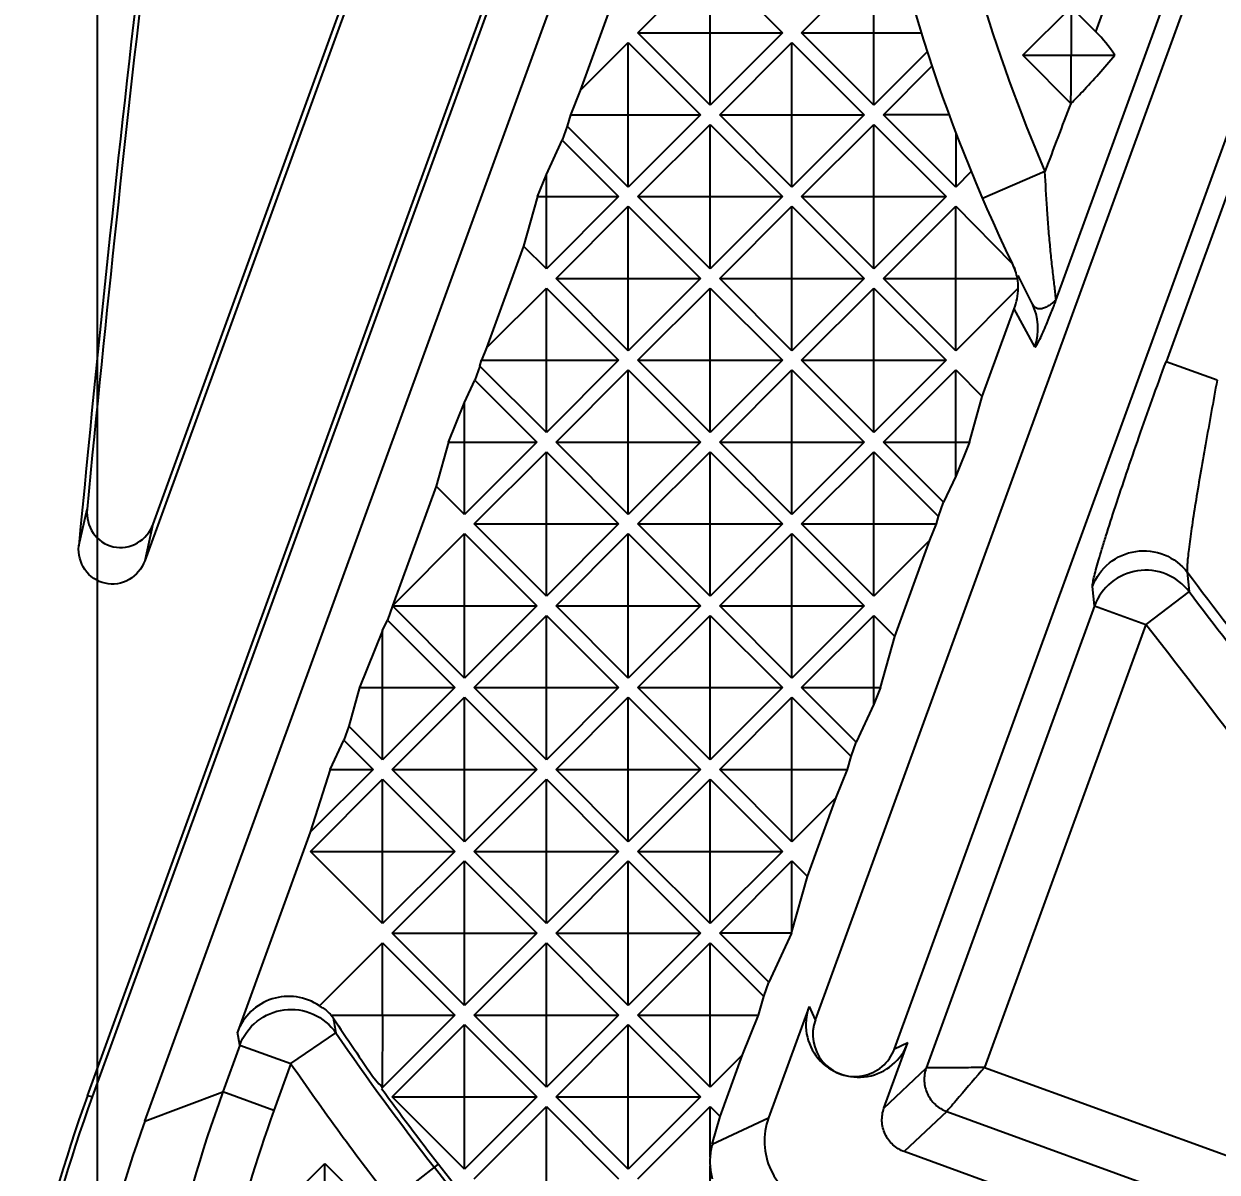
# Model space of a CAD drawing. Header units: millimetres. Extents: x 2089 to 2530, y 1631 to 2074.
# Drawn here: x 2203 to 2220.61, y 1836.21 to 1853.16 of the extents above; entities that cross this region are included whole.
import ezdxf

# ---------------------------------------------------------------- set-up
doc = ezdxf.new("R2010")
doc.units = ezdxf.units.MM
doc.linetypes.add('HIDDEN', pattern=[0.2, 0.1, -0.1])
doc.layers.add('DEFAULT_2', color=8, linetype='HIDDEN')
doc.styles.get("Standard").update_dxf_attribs({"font": 'arial.ttf'})
doc.dimstyles.new('副本 ISO-25-1', dxfattribs={"dimtxt": 5, "dimasz": 5, "dimexe": 0, "dimexo": 0, "dimgap": 0, "dimtad": 1, "dimtxsty": 'Standard', "dimcen": 0, "dimclrd": 4, "dimclre": 4, "dimclrt": 6, "dimazin": 0, "dimtfac": 1, "dimtofl": 0, "dimtmove": 0, "dimatfit": 3, "dimfxl": 0, "dimarcsym": 0})

# ---------------------------------------------------------------- blocks, each defined once
blk = doc.blocks.new('*D132')
at = {"color": 4, "linetype": 'Continuous', "lineweight": -2, "transparency": 16777216}
for p, q in [((2168.673, 1860.188), (2158.673, 1845.49)), ((2202.334, 1860.188), (2168.673, 1860.188)), ((2158.673, 1845.49), (2135.679, 1845.49))]:
    blk.add_line(p, q, dxfattribs=at)
at = {"layer": 'Defpoints', "color": 0, "transparency": 16777216}
for p in [(2248.301, 1863.577), (2202.334, 1860.188), (2148.673, 1845.49)]:
    blk.add_point(p, dxfattribs=at)
at = {"color": 6, "transparency": 16777216, "insert": (2142.176, 1848.495), "char_height": 5, "attachment_point": 5}
blk.add_mtext('3,39', dxfattribs=at)
blk = doc.blocks.new('*D133')
at = {"color": 4, "linetype": 'Continuous', "lineweight": -2, "transparency": 16777216}
blk.add_line((2176.431, 1831.577), (2141.565, 1831.577), dxfattribs=at)
at = {"layer": 'Defpoints', "color": 0, "transparency": 16777216}
for p in [(2248.301, 1863.577), (2148.673, 1831.577), (2176.431, 1831.577)]:
    blk.add_point(p, dxfattribs=at)
at = {"color": 6, "transparency": 16777216, "insert": (2145.119, 1834.131), "char_height": 5, "attachment_point": 5}
blk.add_mtext('32', dxfattribs=at)
blk = doc.blocks.new('*D134')
at = {"color": 4, "linetype": 'Continuous', "lineweight": -2, "transparency": 16777216}
blk.add_line((2201.587, 1812.953), (2131.852, 1812.953), dxfattribs=at)
at = {"layer": 'Defpoints', "color": 0, "transparency": 16777216}
for p in [(2248.301, 1863.577), (2148.673, 1812.953), (2201.587, 1812.953)]:
    blk.add_point(p, dxfattribs=at)
at = {"color": 6, "transparency": 16777216, "insert": (2140.262, 1815.957), "char_height": 5, "attachment_point": 5}
blk.add_mtext('50,62', dxfattribs=at)
blk = doc.blocks.new('*D135')
at = {"color": 4, "linetype": 'Continuous', "lineweight": -2, "transparency": 16777216}
blk.add_line((2204.857, 1800.174), (2135.679, 1800.174), dxfattribs=at)
at = {"layer": 'Defpoints', "color": 0, "transparency": 16777216}
for p in [(2248.301, 1863.577), (2148.673, 1800.174), (2204.857, 1800.174)]:
    blk.add_point(p, dxfattribs=at)
at = {"color": 6, "transparency": 16777216, "insert": (2142.176, 1803.179), "char_height": 5, "attachment_point": 5}
blk.add_mtext('63,4', dxfattribs=at)
blk = doc.blocks.new('*D136')
at = {"color": 4, "linetype": 'Continuous', "lineweight": -2, "transparency": 16777216}
blk.add_line((2221.069, 1791.129), (2131.804, 1791.129), dxfattribs=at)
at = {"layer": 'Defpoints', "color": 0, "transparency": 16777216}
for p in [(2248.301, 1863.577), (2148.673, 1791.129), (2221.069, 1791.129)]:
    blk.add_point(p, dxfattribs=at)
at = {"color": 6, "transparency": 16777216, "insert": (2140.239, 1794.134), "char_height": 5, "attachment_point": 5}
blk.add_mtext('72,45', dxfattribs=at)
blk = doc.blocks.new('*D137')
at = {"color": 4, "linetype": 'Continuous', "lineweight": -2, "transparency": 16777216}
blk.add_line((2229.006, 1764.577), (2141.5, 1764.577), dxfattribs=at)
at = {"layer": 'Defpoints', "color": 0, "transparency": 16777216}
for p in [(2248.301, 1863.577), (2148.673, 1764.577), (2229.006, 1764.577)]:
    blk.add_point(p, dxfattribs=at)
at = {"color": 6, "transparency": 16777216, "insert": (2145.087, 1767.13), "char_height": 5, "attachment_point": 5}
blk.add_mtext('99', dxfattribs=at)
blk = doc.blocks.new('*D138')
at = {"color": 4, "linetype": 'Continuous', "lineweight": -2, "transparency": 16777216}
blk.add_line((2185.311, 1749.577), (2138.117, 1749.577), dxfattribs=at)
at = {"layer": 'Defpoints', "color": 0, "transparency": 16777216}
for p in [(2248.301, 1863.577), (2148.673, 1749.577), (2185.311, 1749.577)]:
    blk.add_point(p, dxfattribs=at)
at = {"color": 6, "transparency": 16777216, "insert": (2143.395, 1752.087), "char_height": 5, "attachment_point": 5}
blk.add_mtext('114', dxfattribs=at)
blk = doc.blocks.new('*D139')
at = {"color": 4, "linetype": 'Continuous', "lineweight": -2, "transparency": 16777216}
blk.add_line((2177.261, 1733.577), (2138.114, 1733.577), dxfattribs=at)
at = {"layer": 'Defpoints', "color": 0, "transparency": 16777216}
for p in [(2248.301, 1863.577), (2148.673, 1733.577), (2177.261, 1733.577)]:
    blk.add_point(p, dxfattribs=at)
at = {"color": 6, "transparency": 16777216, "insert": (2143.393, 1736.132), "char_height": 5, "attachment_point": 5}
blk.add_mtext('130', dxfattribs=at)
blk = doc.blocks.new('*D97')
at = {"color": 4, "linetype": 'Continuous', "lineweight": -2, "transparency": 16777216}
blk.add_line((2178.301, 1726.977), (2178.301, 1701.714), dxfattribs=at)
at = {"layer": 'Defpoints', "color": 0, "transparency": 16777216}
for p in [(2248.301, 1863.577), (2178.301, 1726.977), (2178.301, 1708.819)]:
    blk.add_point(p, dxfattribs=at)
at = {"color": 6, "transparency": 16777216, "insert": (2175.748, 1705.267), "char_height": 5, "attachment_point": 5, "rotation": 90}
blk.add_mtext('70', dxfattribs=at)
blk = doc.blocks.new('*D140')
at = {"color": 4, "linetype": 'Continuous', "lineweight": -2, "transparency": 16777216}
for p, q in [((2203.076, 1810.203), (2203.076, 1728.819)), ((2203.076, 1728.819), (2193.731, 1718.819)), ((2193.731, 1718.819), (2193.731, 1691.745))]:
    blk.add_line(p, q, dxfattribs=at)
at = {"layer": 'Defpoints', "color": 0, "transparency": 16777216}
for p in [(2248.301, 1863.577), (2203.076, 1810.203), (2193.731, 1708.819)]:
    blk.add_point(p, dxfattribs=at)
at = {"color": 6, "transparency": 16777216, "insert": (2190.727, 1700.282), "char_height": 5, "attachment_point": 5, "rotation": 90}
blk.add_mtext('45,23', dxfattribs=at)
blk = doc.blocks.new('*D141')
at = {"color": 4, "linetype": 'Continuous', "lineweight": -2, "transparency": 16777216}
for p, q in [((2206.091, 1798.333), (2206.091, 1728.819)), ((2206.091, 1728.819), (2212.255, 1718.819)), ((2212.255, 1718.819), (2212.255, 1692.71))]:
    blk.add_line(p, q, dxfattribs=at)
at = {"layer": 'Defpoints', "color": 0, "transparency": 16777216}
for p in [(2248.301, 1863.577), (2206.091, 1798.333), (2212.255, 1708.819)]:
    blk.add_point(p, dxfattribs=at)
at = {"color": 6, "transparency": 16777216, "insert": (2209.25, 1700.765), "char_height": 5, "attachment_point": 5, "rotation": 90}
blk.add_mtext('42,21', dxfattribs=at)
blk = doc.blocks.new('*D142')
at = {"color": 4, "linetype": 'Continuous', "lineweight": -2, "transparency": 16777216}
blk.add_line((2223.176, 1789.231), (2223.176, 1691.861), dxfattribs=at)
at = {"layer": 'Defpoints', "color": 0, "transparency": 16777216}
for p in [(2248.301, 1863.577), (2223.176, 1789.231), (2223.176, 1708.819)]:
    blk.add_point(p, dxfattribs=at)
at = {"color": 6, "transparency": 16777216, "insert": (2220.171, 1700.34), "char_height": 5, "attachment_point": 5, "rotation": 90}
blk.add_mtext('25,13', dxfattribs=at)
blk = doc.blocks.new('*D144')
at = {"color": 4, "linetype": 'Continuous', "lineweight": -2, "transparency": 16777216}
blk.add_line((2204.081, 1857.438), (2204.081, 1691.796), dxfattribs=at)
at = {"layer": 'Defpoints', "color": 0, "transparency": 16777216}
for p in [(2248.301, 1863.577), (2204.081, 1857.438), (2204.081, 1708.819)]:
    blk.add_point(p, dxfattribs=at)
at = {"color": 6, "transparency": 16777216, "insert": (2201.076, 1700.308), "char_height": 5, "attachment_point": 5, "rotation": 90}
blk.add_mtext('44,22', dxfattribs=at)

msp = doc.modelspace()

# ---------------------------------------------------------------- linework, layer by layer
at = {"color": 7, "linetype": 'Continuous'}
for p, q in [((2215.856, 1875.666), (2204.782, 1845.238)), ((2204.904, 1845.778), (2215.79, 1875.69)), ((2203.937, 1837.34), (2217.643, 1874.996)), ((2217.709, 1874.972), (2204.006, 1837.326)), ((2204.785, 1836.966), (2218.511, 1874.68)), ((2220.924, 1855.62), (2214.678, 1838.46)), ((2218.23, 1849.083), (2220.573, 1855.52)), ((2218.818, 1853.047), (2219.398, 1854.641)), ((2212.06, 1853.03), (2213.126, 1854.096)), ((2213.126, 1851.964), (2213.126, 1854.096)), ((2213.126, 1854.096), (2214.192, 1853.03)), ((2214.476, 1853.03), (2215.542, 1854.096)), ((2215.542, 1851.964), (2215.542, 1854.096)), ((2215.848, 1838.035), (2221.556, 1853.719)), ((2211.663, 1853.427), (2211.209, 1852.18)), ((2217.743, 1852.701), (2218.454, 1853.412)), ((2218.454, 1853.412), (2218.454, 1852.701)), ((2218.454, 1853.412), (2218.818, 1853.047)), ((2213.126, 1851.964), (2212.06, 1853.03)), ((2212.06, 1853.03), (2214.192, 1853.03)), ((2214.192, 1853.03), (2213.126, 1851.964)), ((2215.542, 1851.964), (2214.476, 1853.03)), ((2214.476, 1853.03), (2216.241, 1853.03)), ((2221.617, 1853.021), (2219.854, 1848.177)), ((2211.209, 1852.18), (2211.918, 1852.888)), ((2211.918, 1850.756), (2211.918, 1852.888)), ((2211.918, 1852.888), (2212.984, 1851.822)), ((2213.268, 1851.822), (2214.334, 1852.888)), ((2214.334, 1850.756), (2214.334, 1852.888)), ((2214.334, 1852.888), (2215.4, 1851.822)), ((2216.33, 1852.752), (2215.542, 1851.964)), ((2217.743, 1852.701), (2219.097, 1852.701)), ((2215.684, 1851.822), (2216.4, 1852.538)), ((2211.209, 1852.18), (2211.065, 1851.822)), ((2211.065, 1851.822), (2211.018, 1851.655)), ((2211.065, 1851.822), (2212.984, 1851.822)), ((2212.984, 1851.822), (2211.918, 1850.756)), ((2214.334, 1850.756), (2213.268, 1851.822)), ((2213.268, 1851.822), (2215.4, 1851.822)), ((2215.4, 1851.822), (2214.334, 1850.756)), ((2216.75, 1850.756), (2215.684, 1851.822)), ((2216.652, 1851.822), (2215.684, 1851.822)), ((2211.018, 1851.655), (2210.943, 1851.447)), ((2211.918, 1850.756), (2211.018, 1851.655)), ((2212.06, 1850.614), (2213.126, 1851.68)), ((2213.126, 1849.548), (2213.126, 1851.68)), ((2213.126, 1851.68), (2214.192, 1850.614)), ((2214.476, 1850.614), (2215.542, 1851.68)), ((2215.542, 1849.548), (2215.542, 1851.68)), ((2215.542, 1851.68), (2216.608, 1850.614)), ((2216.75, 1851.561), (2216.75, 1850.756)), ((2210.71, 1850.94), (2210.943, 1851.447)), ((2210.943, 1851.447), (2211.776, 1850.614)), ((2210.578, 1850.614), (2210.71, 1850.94)), ((2210.71, 1849.548), (2210.71, 1850.94)), ((2216.978, 1850.984), (2216.75, 1850.756)), ((2218.068, 1850.985), (2217.145, 1850.588)), ((2210.578, 1850.614), (2210.374, 1849.884)), ((2210.578, 1850.614), (2211.776, 1850.614)), ((2211.776, 1850.614), (2210.71, 1849.548)), ((2213.126, 1849.548), (2212.06, 1850.614)), ((2212.06, 1850.614), (2214.192, 1850.614)), ((2214.192, 1850.614), (2213.126, 1849.548)), ((2215.542, 1849.548), (2214.476, 1850.614)), ((2214.476, 1850.614), (2216.608, 1850.614)), ((2216.608, 1850.614), (2215.542, 1849.548)), ((2210.852, 1849.406), (2211.918, 1850.472)), ((2211.918, 1848.34), (2211.918, 1850.472)), ((2211.918, 1850.472), (2212.984, 1849.406)), ((2213.268, 1849.406), (2214.334, 1850.472)), ((2214.334, 1848.34), (2214.334, 1850.472)), ((2214.334, 1850.472), (2215.4, 1849.406)), ((2215.684, 1849.406), (2216.75, 1850.472)), ((2216.75, 1848.34), (2216.75, 1850.472)), ((2216.75, 1850.472), (2217.582, 1849.629)), ((2210.374, 1849.884), (2209.827, 1848.381)), ((2210.71, 1849.548), (2210.374, 1849.884)), ((2209.827, 1848.381), (2210.71, 1849.264)), ((2210.71, 1847.132), (2210.71, 1849.264)), ((2210.71, 1849.264), (2211.776, 1848.198)), ((2211.918, 1848.34), (2210.852, 1849.406)), ((2210.852, 1849.406), (2212.984, 1849.406)), ((2212.984, 1849.406), (2211.918, 1848.34)), ((2212.06, 1848.198), (2213.126, 1849.264)), ((2213.126, 1847.132), (2213.126, 1849.264)), ((2213.126, 1849.264), (2214.192, 1848.198)), ((2214.334, 1848.34), (2213.268, 1849.406)), ((2213.268, 1849.406), (2215.4, 1849.406)), ((2215.4, 1849.406), (2214.334, 1848.34)), ((2214.476, 1848.198), (2215.542, 1849.264)), ((2215.542, 1847.132), (2215.542, 1849.264)), ((2215.542, 1849.264), (2216.608, 1848.198)), ((2216.75, 1848.34), (2215.684, 1849.406)), ((2215.684, 1849.406), (2217.662, 1849.406)), ((2217.671, 1849.261), (2216.75, 1848.34)), ((2217.141, 1847.665), (2217.613, 1848.96)), ((2217.916, 1848.396), (2217.613, 1848.96)), ((2209.827, 1848.381), (2209.753, 1848.198)), ((2209.729, 1848.113), (2209.753, 1848.198)), ((2209.753, 1848.198), (2211.776, 1848.198)), ((2211.776, 1848.198), (2210.71, 1847.132)), ((2213.126, 1847.132), (2212.06, 1848.198)), ((2212.06, 1848.198), (2214.192, 1848.198)), ((2214.192, 1848.198), (2213.126, 1847.132)), ((2215.542, 1847.132), (2214.476, 1848.198)), ((2214.476, 1848.198), (2216.608, 1848.198)), ((2216.608, 1848.198), (2215.542, 1847.132)), ((2209.729, 1848.113), (2209.653, 1847.904)), ((2210.71, 1847.132), (2209.729, 1848.113)), ((2210.852, 1846.99), (2211.918, 1848.056)), ((2211.918, 1845.924), (2211.918, 1848.056)), ((2211.918, 1848.056), (2212.984, 1846.99)), ((2213.268, 1846.99), (2214.334, 1848.056)), ((2214.334, 1845.924), (2214.334, 1848.056)), ((2214.334, 1848.056), (2215.4, 1846.99)), ((2215.684, 1846.99), (2216.75, 1848.056)), ((2216.75, 1846.488), (2216.75, 1848.056)), ((2216.75, 1848.056), (2217.141, 1847.665)), ((2220.608, 1847.903), (2219.854, 1848.177)), ((2209.502, 1847.575), (2209.653, 1847.904)), ((2209.653, 1847.904), (2210.567, 1846.99)), ((2216.952, 1846.99), (2217.141, 1847.665)), ((2209.266, 1846.99), (2209.502, 1847.575)), ((2209.502, 1845.924), (2209.502, 1847.575)), ((2209.266, 1846.99), (2209.084, 1846.341)), ((2209.266, 1846.99), (2210.567, 1846.99)), ((2210.567, 1846.99), (2209.502, 1845.924)), ((2211.918, 1845.924), (2210.852, 1846.99)), ((2210.852, 1846.99), (2212.984, 1846.99)), ((2212.984, 1846.99), (2211.918, 1845.924)), ((2214.334, 1845.924), (2213.268, 1846.99)), ((2213.268, 1846.99), (2215.4, 1846.99)), ((2215.4, 1846.99), (2214.334, 1845.924)), ((2216.572, 1846.102), (2215.684, 1846.99)), ((2215.684, 1846.99), (2216.952, 1846.99)), ((2216.952, 1846.99), (2216.75, 1846.488)), ((2209.644, 1845.782), (2210.71, 1846.848)), ((2210.71, 1844.716), (2210.71, 1846.848)), ((2210.71, 1846.848), (2211.776, 1845.782)), ((2212.06, 1845.782), (2213.126, 1846.848)), ((2213.126, 1844.716), (2213.126, 1846.848)), ((2213.126, 1846.848), (2214.192, 1845.782)), ((2214.476, 1845.782), (2215.542, 1846.848)), ((2215.542, 1844.716), (2215.542, 1846.848)), ((2215.542, 1846.848), (2216.497, 1845.893)), ((2216.75, 1846.488), (2216.572, 1846.102)), ((2209.084, 1846.341), (2208.439, 1844.575)), ((2209.502, 1845.924), (2209.084, 1846.341)), ((2216.497, 1845.893), (2216.572, 1846.102)), ((2203.809, 1845.457), (2203.931, 1845.998)), ((2204.903, 1845.778), (2204.781, 1845.238)), ((2210.71, 1844.716), (2209.644, 1845.782)), ((2209.644, 1845.782), (2211.776, 1845.782)), ((2211.776, 1845.782), (2210.71, 1844.716)), ((2213.126, 1844.716), (2212.06, 1845.782)), ((2212.06, 1845.782), (2214.192, 1845.782)), ((2214.192, 1845.782), (2213.126, 1844.716)), ((2215.542, 1844.716), (2214.476, 1845.782)), ((2214.476, 1845.782), (2216.465, 1845.782)), ((2216.369, 1845.543), (2216.465, 1845.782)), ((2216.465, 1845.782), (2216.497, 1845.893)), ((2208.439, 1844.575), (2209.502, 1845.64)), ((2209.502, 1843.508), (2209.502, 1845.64)), ((2209.502, 1845.64), (2210.567, 1844.574)), ((2210.852, 1844.574), (2211.918, 1845.64)), ((2211.918, 1843.508), (2211.918, 1845.64)), ((2211.918, 1845.64), (2212.984, 1844.574)), ((2213.268, 1844.574), (2214.334, 1845.64)), ((2214.334, 1843.508), (2214.334, 1845.64)), ((2214.334, 1845.64), (2215.4, 1844.574)), ((2216.369, 1845.543), (2215.542, 1844.716)), ((2215.852, 1844.122), (2216.369, 1845.543)), ((2220.168, 1845.068), (2220.194, 1844.783)), ((2218.799, 1844.574), (2218.77, 1844.861)), ((2220.194, 1844.783), (2219.554, 1844.299)), ((2208.439, 1844.575), (2208.364, 1844.361)), ((2208.437, 1844.573), (2210.567, 1844.574)), ((2209.502, 1843.508), (2208.439, 1844.575)), ((2210.567, 1844.574), (2209.502, 1843.508)), ((2211.918, 1843.508), (2210.852, 1844.574)), ((2210.852, 1844.574), (2212.984, 1844.574)), ((2212.984, 1844.574), (2211.918, 1843.508)), ((2214.334, 1843.508), (2213.268, 1844.574)), ((2213.268, 1844.574), (2215.4, 1844.574)), ((2215.4, 1844.574), (2214.334, 1843.508)), ((2218.799, 1844.574), (2216.315, 1837.75)), ((2218.799, 1844.574), (2219.554, 1844.299)), ((2208.293, 1844.209), (2208.364, 1844.361)), ((2208.364, 1844.361), (2209.359, 1843.366)), ((2209.644, 1843.366), (2210.71, 1844.432)), ((2210.71, 1842.3), (2210.71, 1844.432)), ((2210.71, 1844.432), (2211.776, 1843.366)), ((2212.06, 1843.366), (2213.126, 1844.432)), ((2213.126, 1842.3), (2213.126, 1844.432)), ((2213.126, 1844.432), (2214.192, 1843.366)), ((2214.476, 1843.366), (2215.542, 1844.432)), ((2215.542, 1843.122), (2215.542, 1844.432)), ((2215.542, 1844.432), (2215.852, 1844.122)), ((2208.293, 1844.209), (2207.953, 1843.366)), ((2208.293, 1842.3), (2208.293, 1844.209)), ((2219.554, 1844.299), (2217.173, 1837.759)), ((2215.64, 1843.366), (2215.852, 1844.122)), ((2207.953, 1843.366), (2207.795, 1842.798)), ((2207.953, 1843.366), (2209.359, 1843.366)), ((2209.359, 1843.366), (2208.293, 1842.3)), ((2210.71, 1842.3), (2209.644, 1843.366)), ((2209.644, 1843.366), (2211.776, 1843.366)), ((2211.776, 1843.366), (2210.71, 1842.3)), ((2213.126, 1842.3), (2212.06, 1843.366)), ((2212.06, 1843.366), (2214.192, 1843.366)), ((2214.192, 1843.366), (2213.126, 1842.3)), ((2215.283, 1842.559), (2214.476, 1843.366)), ((2214.476, 1843.366), (2215.64, 1843.366)), ((2215.64, 1843.366), (2215.542, 1843.122)), ((2208.436, 1842.157), (2209.502, 1843.223)), ((2209.502, 1841.091), (2209.502, 1843.223)), ((2209.502, 1843.223), (2210.567, 1842.157)), ((2210.852, 1842.157), (2211.918, 1843.223)), ((2211.918, 1841.091), (2211.918, 1843.223)), ((2211.918, 1843.223), (2212.984, 1842.157)), ((2213.268, 1842.157), (2214.334, 1843.223)), ((2214.334, 1841.091), (2214.334, 1843.223)), ((2214.334, 1843.223), (2215.207, 1842.35)), ((2215.542, 1843.122), (2215.283, 1842.559)), ((2207.795, 1842.798), (2207.719, 1842.59)), ((2208.293, 1842.3), (2207.795, 1842.798)), ((2207.52, 1842.157), (2207.719, 1842.59)), ((2207.719, 1842.59), (2208.151, 1842.157)), ((2215.207, 1842.35), (2215.283, 1842.559)), ((2215.153, 1842.157), (2215.207, 1842.35)), ((2207.52, 1842.157), (2207.224, 1841.23)), ((2208.151, 1842.157), (2207.224, 1841.23)), ((2207.52, 1842.157), (2208.151, 1842.157)), ((2209.502, 1841.091), (2208.436, 1842.157)), ((2208.436, 1842.157), (2210.567, 1842.157)), ((2210.567, 1842.157), (2209.502, 1841.091)), ((2211.918, 1841.091), (2210.852, 1842.157)), ((2210.852, 1842.157), (2212.984, 1842.157)), ((2212.984, 1842.157), (2211.918, 1841.091)), ((2214.334, 1841.091), (2213.268, 1842.157)), ((2213.268, 1842.157), (2215.153, 1842.157)), ((2214.986, 1841.744), (2215.153, 1842.157)), ((2207.227, 1840.949), (2208.293, 1842.015)), ((2208.293, 1839.883), (2208.293, 1842.015)), ((2208.293, 1842.015), (2209.359, 1840.949)), ((2209.644, 1840.949), (2210.71, 1842.015)), ((2210.71, 1839.883), (2210.71, 1842.015)), ((2210.71, 1842.015), (2211.776, 1840.949)), ((2212.06, 1840.949), (2213.126, 1842.015)), ((2213.126, 1839.883), (2213.126, 1842.015)), ((2213.126, 1842.015), (2214.192, 1840.949)), ((2214.986, 1841.744), (2214.334, 1841.091)), ((2214.562, 1840.579), (2214.986, 1841.744)), ((2207.224, 1841.23), (2206.15, 1838.28)), ((2208.293, 1839.883), (2207.227, 1840.949)), ((2207.227, 1840.949), (2209.359, 1840.949)), ((2209.359, 1840.949), (2208.293, 1839.883)), ((2208.436, 1839.741), (2209.502, 1840.807)), ((2209.502, 1838.675), (2209.502, 1840.807)), ((2209.502, 1840.807), (2210.567, 1839.741)), ((2210.71, 1839.883), (2209.644, 1840.949)), ((2209.644, 1840.949), (2211.776, 1840.949)), ((2211.776, 1840.949), (2210.71, 1839.883)), ((2210.852, 1839.741), (2211.918, 1840.807)), ((2211.918, 1838.675), (2211.918, 1840.807)), ((2211.918, 1840.807), (2212.984, 1839.741)), ((2213.126, 1839.883), (2212.06, 1840.949)), ((2212.06, 1840.949), (2214.192, 1840.949)), ((2214.192, 1840.949), (2213.126, 1839.883)), ((2213.268, 1839.741), (2214.334, 1840.807)), ((2214.334, 1839.763), (2214.334, 1840.807)), ((2214.334, 1840.807), (2214.562, 1840.579)), ((2214.334, 1839.763), (2214.562, 1840.579)), ((2209.502, 1838.675), (2208.436, 1839.741)), ((2208.436, 1839.741), (2210.567, 1839.741)), ((2210.567, 1839.741), (2209.502, 1838.675)), ((2211.918, 1838.675), (2210.852, 1839.741)), ((2210.852, 1839.741), (2212.984, 1839.741)), ((2212.984, 1839.741), (2211.918, 1838.675)), ((2213.993, 1839.016), (2213.268, 1839.741)), ((2214.327, 1839.741), (2213.268, 1839.741)), ((2214.327, 1839.741), (2213.993, 1839.016)), ((2214.327, 1839.741), (2214.334, 1839.763)), ((2207.361, 1838.667), (2208.293, 1839.599)), ((2208.293, 1838.533), (2208.293, 1839.599)), ((2208.293, 1839.599), (2209.359, 1838.533)), ((2209.644, 1838.533), (2210.71, 1839.599)), ((2210.71, 1837.467), (2210.71, 1839.599)), ((2210.71, 1839.599), (2211.776, 1838.533)), ((2212.06, 1838.533), (2213.126, 1839.599)), ((2213.126, 1837.467), (2213.126, 1839.599)), ((2213.126, 1839.599), (2213.918, 1838.807)), ((2213.918, 1838.807), (2213.993, 1839.016)), ((2213.841, 1838.533), (2213.918, 1838.807)), ((2207.534, 1838.533), (2209.359, 1838.533)), ((2209.359, 1838.533), (2208.277, 1837.449)), ((2208.293, 1838.533), (2208.285, 1837.457)), ((2210.71, 1837.467), (2209.644, 1838.533)), ((2209.644, 1838.533), (2211.776, 1838.533)), ((2211.776, 1838.533), (2210.71, 1837.467)), ((2213.126, 1837.467), (2212.06, 1838.533)), ((2212.06, 1838.533), (2213.841, 1838.533)), ((2213.604, 1837.945), (2213.841, 1838.533)), ((2214.587, 1838.657), (2213.989, 1837.015)), ((2214.587, 1838.657), (2214.678, 1838.46)), ((2208.436, 1837.325), (2209.502, 1838.391)), ((2209.502, 1836.259), (2209.502, 1838.391)), ((2209.502, 1838.391), (2210.567, 1837.325)), ((2210.852, 1837.325), (2211.918, 1838.391)), ((2211.918, 1836.259), (2211.918, 1838.391)), ((2211.918, 1838.391), (2212.984, 1837.325)), ((2206.185, 1838.09), (2206.15, 1838.28)), ((2206.94, 1837.815), (2207.603, 1838.269)), ((2206.185, 1838.09), (2205.933, 1837.397)), ((2206.185, 1838.09), (2206.94, 1837.815)), ((2215.692, 1837.16), (2216.044, 1838.127)), ((2215.848, 1838.035), (2216.044, 1838.127)), ((2206.94, 1837.815), (2206.688, 1837.122)), ((2213.604, 1837.945), (2213.126, 1837.467)), ((2213.273, 1837.036), (2213.604, 1837.945)), ((2215.692, 1837.16), (2216.315, 1837.75)), ((2217.173, 1837.759), (2223.681, 1835.39)), ((2204.006, 1837.326), (2203.937, 1837.34)), ((2204.785, 1836.966), (2205.933, 1837.397)), ((2206.688, 1837.122), (2205.933, 1837.397)), ((2209.502, 1836.259), (2208.436, 1837.325)), ((2208.436, 1837.325), (2210.567, 1837.325)), ((2210.567, 1837.325), (2209.502, 1836.259)), ((2211.918, 1836.259), (2210.852, 1837.325)), ((2210.852, 1837.325), (2212.984, 1837.325)), ((2212.984, 1837.325), (2211.918, 1836.259)), ((2209.644, 1836.117), (2210.71, 1837.183)), ((2210.71, 1835.051), (2210.71, 1837.183)), ((2210.71, 1837.183), (2211.776, 1836.117)), ((2212.06, 1836.117), (2213.126, 1837.183)), ((2213.126, 1836.433), (2213.126, 1837.183)), ((2213.126, 1837.183), (2213.273, 1837.036)), ((2216.617, 1837.109), (2215.991, 1836.516)), ((2216.617, 1837.109), (2223.407, 1834.637)), ((2213.158, 1836.628), (2213.273, 1837.036)), ((2213.158, 1836.628), (2213.989, 1837.015)), ((2225.302, 1833.127), (2215.991, 1836.516)), ((2206.375, 1835.276), (2207.441, 1836.342)), ((2207.441, 1834.21), (2207.441, 1836.342)), ((2207.441, 1836.342), (2208.507, 1835.276)), ((2208.423, 1835.789), (2209.118, 1836.332)), ((2215.634, 1827.865), (2209.056, 1836.284)), ((2209.118, 1836.332), (2209.443, 1835.916)), ((2213.126, 1835.051), (2213.126, 1836.308))]:
    msp.add_line(p, q, dxfattribs=at)
for centre, radius, start, end in [((2240.105, 1860.474), 23.993, 189.4532, 203.2958), ((2240.105, 1860.474), 24.998, 189.4532, 205.7114), ((2596.163, 1808.389), 394.101, 173.26441, 174.60295), ((2596.163, 1808.389), 394.031, 173.27388, 174.52293), ((2279.512, 1828.248), 65.516, 158.75269, 159.69313), ((2240.105, 1860.474), 24.998, 206.217, 207.2242), ((2217.163, 1848.672), 0.802, 339.8836, 27.2147), ((2206.905, 1838.007), 0.802, 55.3406, 160.0817), ((2206.902, 1838.056), 0.792, 33.2951, 37.041), ((2215.315, 1838.391), 0.776, 159.9288, 340.013), ((2310.258, 1856.426), 104.249, 189.90654, 190.0304), ((2215.263, 1838.247), 0.622, 159.9258, 340.054), ((2240.023, 1860.478), 39.297, 214.4128, 218.0001), ((2240.023, 1860.478), 40.101, 214.4128, 218.0001), ((2240.023, 1860.478), 39.219, 215.9579, 218.0001), ((2223.733, 1830.132), 21.067, 159.9932, 176.353), ((2223.812, 1830.116), 21.077, 159.997, 176.3494), ((2224.817, 1830.525), 20.095, 160.0018, 176.3151), ((2223.662, 1830.094), 20.089, 159.9961, 176.3465), ((2214.932, 1836.671), 1.004, 159.9804, 250.0196)]:
    msp.add_arc(centre, radius, start, end, dxfattribs=at)
for centre, major_axis, ratio, start_param, end_param in [((2218.667, 1852.631), (-0.568, 0.713), 0.429351, -1.806634, -1.314225), ((2216.866, 1849.262), (0.358, -0.722), 0.998186, 7.010059, 7.392856), ((2216.894, 1849.207), (0.65, 0.478), 0.8936, -0.617051, -0.421397), ((2238.21, 1858.666), (25.947, 25.947), 0.997558, -3.345281, -3.315043), ((2214.062, 1836.265), (0.589, -0.819), 0.891339, -2.522482, -2.31448), ((2214.216, 1836.338), (1.085, -0.15), 0.881034, -3.084806, -2.955308), ((2214.062, 1836.265), (0.589, -0.819), 0.891339, -2.184982, -1.987646)]:
    msp.add_ellipse(centre, major_axis=major_axis, ratio=ratio, start_param=start_param, end_param=end_param, dxfattribs=at)
for points, knots in [([(2218.449, 1851.991), (2218.331, 1852.109), (2218.095, 1852.345), (2217.861, 1852.583), (2217.743, 1852.701)], [0, 0, 0, 0, 0.499998, 1, 1, 1, 1]), ([(2218.451, 1851.993), (2218.451, 1852.051), (2218.453, 1852.169), (2218.454, 1852.405), (2218.454, 1852.583), (2218.454, 1852.701)], [0, 0, 0, 0, 0.248893, 0.498527, 1, 1, 1, 1]), ([(2218.451, 1851.989), (2218.508, 1852.046), (2218.731, 1852.276), (2218.943, 1852.517), (2219.097, 1852.701)], [0, 0, 0, 0, 0.251403, 1, 1, 1, 1]), ([(2218.231, 1849.085), (2218.23, 1849.098), (2218.225, 1849.136), (2218.218, 1849.207), (2218.208, 1849.301), (2218.195, 1849.409), (2218.181, 1849.526), (2218.163, 1849.692), (2218.141, 1849.907), (2218.118, 1850.172), (2218.092, 1850.532), (2218.077, 1850.804), (2218.068, 1850.985)], [0, 0, 0, 0, 0.02038, 0.059917, 0.111737, 0.169558, 0.231499, 0.296608, 0.432218, 0.571905, 0.713759, 1, 1, 1, 1]), ([(2217.662, 1849.406), (2217.654, 1849.443), (2217.632, 1849.519), (2217.603, 1849.593), (2217.584, 1849.63)], [0, 0, 0, 0, 0.474365, 1, 1, 1, 1]), ([(2218.231, 1849.085), (2218.228, 1849.08), (2218.216, 1849.073), (2218.195, 1849.061), (2218.171, 1849.04), (2218.135, 1849.012), (2218.09, 1848.984), (2218.036, 1848.961), (2217.986, 1848.953), (2217.923, 1848.968), (2217.891, 1849.009), (2217.876, 1849.038)], [0, 0, 0, 0, 0.038863, 0.094978, 0.174174, 0.259826, 0.41717, 0.552784, 0.66745, 0.770042, 1, 1, 1, 1]), ([(2217.916, 1848.396), (2217.926, 1848.39), (2217.97, 1848.459), (2218.015, 1848.556), (2218.092, 1848.731), (2218.165, 1848.912), (2218.208, 1849.023), (2218.23, 1849.083)], [0, 0, 0, 0, 0.046257, 0.219783, 0.533229, 0.746421, 1, 1, 1, 1]), ([(2218.77, 1844.861), (2218.769, 1844.877), (2218.775, 1844.92), (2218.792, 1845.001), (2218.821, 1845.113), (2218.86, 1845.253), (2218.91, 1845.42), (2218.991, 1845.685), (2219.112, 1846.057), (2219.276, 1846.543), (2219.457, 1847.069), (2219.651, 1847.618), (2219.785, 1847.99), (2219.854, 1848.177)], [0, 0, 0, 0, 0.013596, 0.037359, 0.070754, 0.112928, 0.162979, 0.219934, 0.350976, 0.499679, 0.660366, 0.828427, 1, 1, 1, 1]), ([(2220.608, 1847.903), (2220.55, 1847.587), (2220.465, 1847.121), (2220.359, 1846.516), (2220.29, 1846.102), (2220.233, 1845.736), (2220.196, 1845.467), (2220.176, 1845.29), (2220.167, 1845.192), (2220.164, 1845.121), (2220.164, 1845.082), (2220.168, 1845.068)], [0, 0, 0, 0, 0.335594, 0.494515, 0.642244, 0.773578, 0.88201, 0.925275, 0.959922, 0.985046, 1, 1, 1, 1]), ([(2203.931, 1845.998), (2203.92, 1845.878), (2203.982, 1845.622), (2204.307, 1845.399), (2204.697, 1845.461), (2204.862, 1845.665), (2204.904, 1845.778)], [0, 0, 0, 0, 0.250593, 0.500093, 0.749572, 1, 1, 1, 1]), ([(2204.782, 1845.238), (2204.74, 1845.125), (2204.575, 1844.92), (2204.185, 1844.859), (2203.86, 1845.081), (2203.798, 1845.337), (2203.809, 1845.457)], [0, 0, 0, 0, 0.250515, 0.500113, 0.749658, 1, 1, 1, 1]), ([(2218.77, 1844.861), (2218.819, 1844.994), (2218.994, 1845.238), (2219.402, 1845.416), (2219.844, 1845.364), (2220.082, 1845.181), (2220.168, 1845.068)], [0, 0, 0, 0, 0.249717, 0.499907, 0.750159, 1, 1, 1, 1]), ([(2220.194, 1844.783), (2220.109, 1844.896), (2219.871, 1845.077), (2219.429, 1845.128), (2219.022, 1844.95), (2218.848, 1844.706), (2218.799, 1844.574)], [0, 0, 0, 0, 0.249842, 0.500099, 0.750288, 1, 1, 1, 1]), ([(2224.635, 1838.638), (2224.058, 1839.772), (2222.603, 1841.958), (2220.971, 1843.996), (2220.168, 1845.068)], [0, 0, 0, 0, 0.487141, 1, 1, 1, 1]), ([(2220.194, 1844.783), (2220.946, 1843.789), (2222.512, 1841.821), (2223.917, 1839.717), (2224.494, 1838.584)], [0, 0, 0, 0, 0.495051, 1, 1, 1, 1]), ([(2223.779, 1838.22), (2223.491, 1838.766), (2223.027, 1839.57), (2222.342, 1840.599), (2221.801, 1841.351), (2221.245, 1842.093), (2220.5, 1843.079), (2219.936, 1843.814), (2219.554, 1844.299)], [0, 0, 0, 0, 0.250022, 0.375016, 0.500005, 0.62503, 0.750041, 1, 1, 1, 1]), ([(2206.185, 1838.09), (2206.235, 1838.225), (2206.414, 1838.474), (2206.834, 1838.649), (2207.285, 1838.585), (2207.521, 1838.388), (2207.603, 1838.269)], [0, 0, 0, 0, 0.249737, 0.499735, 0.749937, 1, 1, 1, 1]), ([(2207.361, 1838.667), (2207.377, 1838.658), (2207.441, 1838.621), (2207.497, 1838.574), (2207.534, 1838.533)], [0, 0, 0, 0, 0.254517, 1, 1, 1, 1]), ([(2216.315, 1837.75), (2216.293, 1837.689), (2216.273, 1837.557), (2216.322, 1837.362), (2216.441, 1837.201), (2216.556, 1837.131), (2216.617, 1837.109)], [0, 0, 0, 0, 0.249557, 0.499354, 0.749625, 1, 1, 1, 1]), ([(2217.173, 1837.759), (2217.069, 1837.756), (2216.875, 1837.756), (2216.615, 1837.754), (2216.433, 1837.75), (2216.342, 1837.752), (2216.315, 1837.75)], [0, 0, 0, 0, 0.362851, 0.680737, 0.90674, 1, 1, 1, 1]), ([(2217.173, 1837.759), (2217.049, 1837.615), (2216.865, 1837.397), (2216.678, 1837.181), (2216.617, 1837.109)], [0, 0, 0, 0, 0.666932, 1, 1, 1, 1]), ([(2215.991, 1836.516), (2215.93, 1836.538), (2215.815, 1836.608), (2215.697, 1836.77), (2215.649, 1836.965), (2215.67, 1837.098), (2215.692, 1837.16)], [0, 0, 0, 0, 0.250022, 0.500035, 0.750025, 1, 1, 1, 1])]:
    msp.add_open_spline(points, degree=3, knots=knots, dxfattribs=at)
for points in [[(2208.186, 1837.575), (2208.22, 1837.537), (2208.256, 1837.5), (2208.292, 1837.464)], [(2206.688, 1837.122), (2206.429, 1836.401), (2206.204, 1835.667), (2206.026, 1834.922)]]:
    msp.add_open_spline(points, degree=3, dxfattribs=at)
at = {"layer": 'DEFAULT_2', "color": 8, "linetype": 'HIDDEN'}
msp.add_arc((2240.105, 1860.474), 24.998, 205.7114, 206.217, dxfattribs=at)

# ---------------------------------------------------------------- dimensions: what is measured, and where the dimension line sits
for feature_location, offset, dtype, origin, picture, middle in [((2221.069, 1791.129), (-72.396, 0), 0, (2248.301, 1863.577), '*D136', (2140.239, 1794.134)), ((2201.587, 1812.953), (-52.914, 0), 0, (2248.301, 1863.577), '*D134', (2140.262, 1815.957)), ((2202.334, 1860.188), (-53.661, -14.697), 0, (2248.301, 1863.577), '*D132', (2142.176, 1848.495)), ((2204.857, 1800.174), (-56.184, 0), 0, (2248.301, 1863.577), '*D135', (2142.176, 1803.179)), ((2177.261, 1733.577), (-28.588, 0), 0, (2248.301, 1863.577), '*D139', (2143.393, 1736.132)), ((2185.311, 1749.577), (-36.638, 0), 0, (2248.301, 1863.577), '*D138', (2143.395, 1752.087)), ((2229.006, 1764.577), (-80.333, 0), 0, (2248.301, 1863.577), '*D137', (2145.087, 1767.13)), ((2176.431, 1831.577), (-27.758, 0), 0, (2248.301, 1863.577), '*D133', (2145.119, 1834.131)), ((2178.301, 1726.977), (0, -18.158), 1, (2248.301, 1863.577), '*D97', (2175.748, 1705.267)), ((2203.075791177, 1810.202559318), (-9.344438109, -101.383696211), 1, (2248.300791177, 1863.576959318), '*D140', (2190.726578171, 1700.282028183)), ((2204.081, 1857.438), (0, -148.619), 1, (2248.301, 1863.577), '*D144', (2201.076, 1700.308)), ((2206.091, 1798.333), (6.164, -89.514), 1, (2248.301, 1863.577), '*D141', (2209.25, 1700.765)), ((2223.175791171, 1789.230991191), (0, -80.412128084), 1, (2248.300791177, 1863.576959318), '*D142', (2220.171016274, 1700.340009083))]:
    dim = msp.add_ordinate_dim(feature_location=feature_location, offset=offset, dtype=dtype, origin=origin, dimstyle='副本 ISO-25-1', override={"dimfxl": 1.25, "dimarcsym": 1})
    dim.commit()
    dim.dimension.update_dxf_attribs({"geometry": picture, "text_midpoint": middle})

doc.saveas('drawing.dxf')
